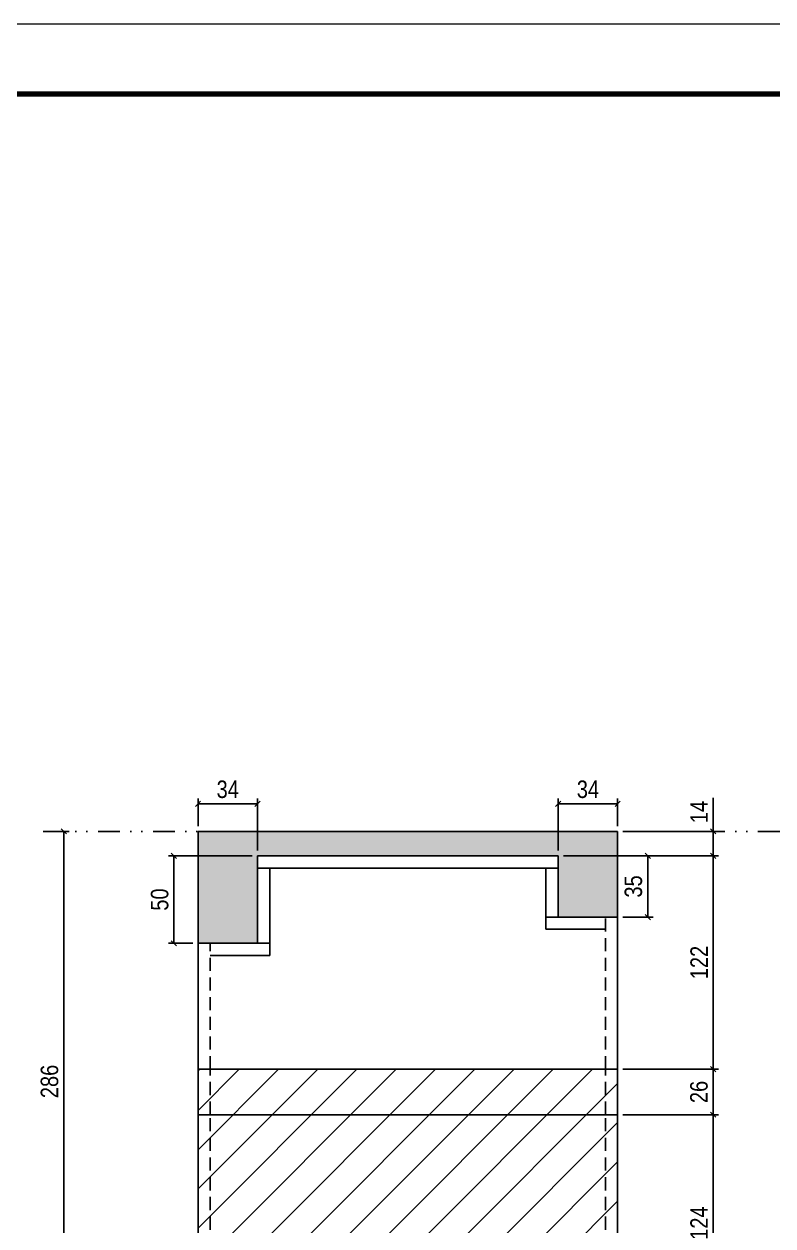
# Model space of a CAD drawing. Extents: x 808 to 7089, y -98 to 17032.
# Drawn here: x 1184 to 1612, y 11751 to 12438 of the extents above; entities that cross this region are included whole.
import ezdxf

# ---------------------------------------------------------------- set-up
doc = ezdxf.new("R2010")
doc.units = 0
for name, pattern in [('DASHED', [0.75, 0.5, -0.25]), ('DIVIDE2', [0.625, 0.25, -0.125, 0, -0.125, 0, -0.125]), ('HIDDEN', [0.375, 0.25, -0.125])]:
    doc.linetypes.add(name, pattern=pattern)
for name, color, linetype in [('COTA', 241, 'Continuous'), ('Nível', 160, 'Continuous'), ('Painéis', 200, 'Continuous'), ('SARR_2.2x7', 40, 'Continuous'), ('Sarrafo de Pressão', 42, 'HIDDEN')]:
    doc.layers.add(name, color=color, linetype=linetype)
for name, color, linetype, lineweight in [('Folhas', 255, 'Continuous', 9), ('REAPROVEITAMENTO', 251, 'Continuous', 9), ('SARRAFO DE PRESSAO', 251, 'DASHED', 9)]:
    doc.layers.add(name, color=color, linetype=linetype, lineweight=lineweight)
doc.styles.add('COTA TECNICA', font='techl___.ttf', dxfattribs={"height": 10})
doc.styles.add('COTA TECNICA-50', font='techl___.ttf', dxfattribs={"height": 10})
doc.dimstyles.new('COTA PAINEL-50', dxfattribs={"dimtxt": 10, "dimasz": 3, "dimexe": 3, "dimexo": 3, "dimgap": 3, "dimtad": 1, "dimdec": 1, "dimzin": 12, "dimdsep": 46, "dimtxsty": 'COTA TECNICA-50', "dimblk1": 'OBLIQUE', "dimblk2": 'OBLIQUE', "dimsah": 1, "dimcen": 0.9, "dimclrd": 4, "dimclre": 4, "dimclrt": 240, "dimadec": 1, "dimazin": 3, "dimtfac": 1, "dimtdec": 1, "dimtmove": 0, "dimatfit": 3, "dimfxl": 1, "dimtolj": 1, "dimtzin": 12, "dimarcsym": 0})
doc.dimstyles.new('PAINEL', dxfattribs={"dimtxt": 10, "dimasz": 3, "dimexe": 3, "dimexo": 3, "dimgap": 3, "dimtad": 1, "dimdec": 1, "dimzin": 12, "dimdsep": 46, "dimtxsty": 'COTA TECNICA', "dimblk1": 'OBLIQUE', "dimblk2": 'OBLIQUE', "dimsah": 1, "dimcen": 0.9, "dimclrd": 4, "dimclre": 4, "dimclrt": 240, "dimadec": 1, "dimazin": 3, "dimtfac": 1, "dimtdec": 1, "dimtmove": 0, "dimatfit": 3, "dimfxl": 1, "dimtolj": 1, "dimtzin": 12, "dimarcsym": 0})

# ---------------------------------------------------------------- blocks, each defined once
blk = doc.blocks.new('9999999999')
at = {"layer": 'Folhas'}
blk.add_lwpolyline([(98138.98, 34190.21), (99623.98, 34190.21), (99623.98, 35240.21), (98138.98, 35240.21)], close=True, dxfattribs=at)
at = {"layer": 'Folhas', "color": 30, "const_width": 3}
blk.add_lwpolyline([(98213.98, 34230.21), (99583.98, 34230.21), (99583.98, 35200.21), (98213.98, 35200.21)], close=True, dxfattribs=at)
blk = doc.blocks.new('_Oblique')
at = {"color": 0, "linetype": 'ByBlock', "lineweight": -2}
blk.add_line((-0.5, -0.5), (0.5, 0.5), dxfattribs=at)
blk = doc.blocks.new('*D1962')
at = {"layer": 'COTA', "color": 4, "lineweight": -2, "transparency": 16777216}
for p, q in [((1197.64, 11976.59), (1209.49, 11976.59)), ((1206.49, 11690.59), (1206.49, 11976.59)), ((1197.64, 11690.59), (1209.49, 11690.59))]:
    blk.add_line(p, q, dxfattribs=at)
at = {"layer": 'Defpoints', "color": 0, "transparency": 16777216}
for p in [(1194.64, 11976.59), (1206.49, 11976.59), (1194.64, 11690.59)]:
    blk.add_point(p, dxfattribs=at)
at = {"layer": 'COTA', "color": 4, "lineweight": -2, "transparency": 16777216, "xscale": 3, "yscale": 3, "zscale": 3}
for p, rotation in [((1206.49, 11976.59), 90), ((1206.49, 11690.59), 270)]:
    blk.add_blockref('_Oblique', p, dxfattribs=dict(at, rotation=rotation))
at = {"layer": 'COTA', "color": 240, "transparency": 16777216, "insert": (1198.37, 11833.59), "char_height": 10, "attachment_point": 5, "rotation": 90, "style": 'COTA TECNICA-50'}
blk.add_mtext('\\A1;286', dxfattribs=at)
blk = doc.blocks.new('*D1161')
at = {"layer": 'COTA', "color": 4, "linetype": 'ByBlock', "lineweight": -2, "transparency": 16777216}
for p, q in [((1526.26, 11814.59), (1580.91, 11814.59)), ((1577.91, 11690.59), (1577.91, 11814.59)), ((1526.26, 11690.59), (1580.91, 11690.59))]:
    blk.add_line(p, q, dxfattribs=at)
at = {"layer": 'Defpoints', "color": 0, "linetype": 'ByBlock', "transparency": 16777216}
for p in [(1523.26, 11814.59), (1577.91, 11814.59), (1523.26, 11690.59)]:
    blk.add_point(p, dxfattribs=at)
at = {"layer": 'COTA', "color": 4, "linetype": 'ByBlock', "lineweight": -2, "transparency": 16777216, "xscale": 3, "yscale": 3, "zscale": 3}
for p, rotation in [((1577.91, 11814.59), 90), ((1577.91, 11690.59), 270)]:
    blk.add_blockref('_Oblique', p, dxfattribs=dict(at, rotation=rotation))
at = {"layer": 'COTA', "color": 240, "linetype": 'ByBlock', "transparency": 16777216, "insert": (1569.83, 11752.59), "char_height": 10, "attachment_point": 5, "rotation": 90, "style": 'COTA TECNICA'}
blk.add_mtext('\\A1;124', dxfattribs=at)
blk = doc.blocks.new('*D1163')
at = {"layer": 'COTA', "color": 4, "linetype": 'ByBlock', "lineweight": -2, "transparency": 16777216}
for p, q in [((1526.26, 11814.59), (1580.91, 11814.59)), ((1577.91, 11690.59), (1577.91, 11814.59)), ((1526.26, 11690.59), (1580.91, 11690.59))]:
    blk.add_line(p, q, dxfattribs=at)
at = {"layer": 'Defpoints', "color": 0, "linetype": 'ByBlock', "transparency": 16777216}
for p in [(1523.26, 11814.59), (1577.91, 11814.59), (1523.26, 11690.59)]:
    blk.add_point(p, dxfattribs=at)
at = {"layer": 'COTA', "color": 4, "linetype": 'ByBlock', "lineweight": -2, "transparency": 16777216, "xscale": 3, "yscale": 3, "zscale": 3}
for p, rotation in [((1577.91, 11814.59), 90), ((1577.91, 11690.59), 270)]:
    blk.add_blockref('_Oblique', p, dxfattribs=dict(at, rotation=rotation))
at = {"layer": 'COTA', "color": 240, "linetype": 'ByBlock', "transparency": 16777216, "insert": (1569.83, 11752.59), "char_height": 10, "attachment_point": 5, "rotation": 90, "style": 'COTA TECNICA'}
blk.add_mtext('\\A1;124', dxfattribs=at)
blk = doc.blocks.new('*D1164')
at = {"layer": 'COTA', "color": 4, "lineweight": -2, "transparency": 16777216}
for p, q in [((1526.26, 11840.59), (1580.91, 11840.59)), ((1577.91, 11814.59), (1577.91, 11840.59)), ((1526.26, 11814.59), (1580.91, 11814.59))]:
    blk.add_line(p, q, dxfattribs=at)
at = {"layer": 'Defpoints', "color": 0, "transparency": 16777216}
for p in [(1523.26, 11840.59), (1577.91, 11840.59), (1523.26, 11814.59)]:
    blk.add_point(p, dxfattribs=at)
at = {"layer": 'COTA', "color": 4, "lineweight": -2, "transparency": 16777216, "xscale": 3, "yscale": 3, "zscale": 3}
for p, rotation in [((1577.91, 11840.59), 90), ((1577.91, 11814.59), 270)]:
    blk.add_blockref('_Oblique', p, dxfattribs=dict(at, rotation=rotation))
at = {"layer": 'COTA', "color": 240, "transparency": 16777216, "insert": (1569.8, 11827.59), "char_height": 10, "attachment_point": 5, "rotation": 90, "style": 'COTA TECNICA-50'}
blk.add_mtext('\\A1;26', dxfattribs=at)
blk = doc.blocks.new('*D1165')
at = {"layer": 'COTA', "color": 4, "lineweight": -2, "transparency": 16777216}
for p, q in [((1492.26, 11962.59), (1580.91, 11962.59)), ((1577.91, 11840.59), (1577.91, 11962.59)), ((1526.26, 11840.59), (1580.91, 11840.59))]:
    blk.add_line(p, q, dxfattribs=at)
at = {"layer": 'Defpoints', "color": 0, "transparency": 16777216}
for p in [(1489.26, 11962.59), (1577.91, 11962.59), (1523.26, 11840.59)]:
    blk.add_point(p, dxfattribs=at)
at = {"layer": 'COTA', "color": 4, "lineweight": -2, "transparency": 16777216, "xscale": 3, "yscale": 3, "zscale": 3}
for p, rotation in [((1577.91, 11962.59), 90), ((1577.91, 11840.59), 270)]:
    blk.add_blockref('_Oblique', p, dxfattribs=dict(at, rotation=rotation))
at = {"layer": 'COTA', "color": 240, "transparency": 16777216, "insert": (1569.85, 11901.59), "char_height": 10, "attachment_point": 5, "rotation": 90, "style": 'COTA TECNICA-50'}
blk.add_mtext('\\A1;122', dxfattribs=at)
blk = doc.blocks.new('*D1932')
at = {"layer": 'COTA', "color": 4, "lineweight": -2, "transparency": 16777216}
for p, q in [((1489.26, 11965.59), (1489.26, 11995.38)), ((1523.26, 11992.38), (1489.26, 11992.38)), ((1523.26, 11979.59), (1523.26, 11995.38))]:
    blk.add_line(p, q, dxfattribs=at)
at = {"layer": 'Defpoints', "color": 0, "transparency": 16777216}
for p in [(1489.26, 11992.38), (1523.26, 11976.59), (1489.26, 11962.59)]:
    blk.add_point(p, dxfattribs=at)
at = {"layer": 'COTA', "color": 4, "lineweight": -2, "transparency": 16777216, "xscale": 3, "yscale": 3, "zscale": 3, "rotation": 180}
blk.add_blockref('_Oblique', (1489.26, 11992.38), dxfattribs=at)
at = {"layer": 'COTA', "color": 4, "lineweight": -2, "transparency": 16777216, "xscale": 3, "yscale": 3, "zscale": 3}
blk.add_blockref('_Oblique', (1523.26, 11992.38), dxfattribs=at)
at = {"layer": 'COTA', "color": 240, "transparency": 16777216, "insert": (1506.26, 12000.6), "char_height": 10, "attachment_point": 5, "style": 'COTA TECNICA'}
blk.add_mtext('\\A1;34', dxfattribs=at)
blk = doc.blocks.new('*D1933')
at = {"layer": 'COTA', "color": 4, "lineweight": -2, "transparency": 16777216}
for p, q in [((1283.26, 11979.59), (1283.26, 11995.38)), ((1283.26, 11992.38), (1317.26, 11992.38)), ((1317.26, 11965.59), (1317.26, 11995.38))]:
    blk.add_line(p, q, dxfattribs=at)
at = {"layer": 'Defpoints', "color": 0, "transparency": 16777216}
for p in [(1317.26, 11992.38), (1283.26, 11976.59), (1317.26, 11962.59)]:
    blk.add_point(p, dxfattribs=at)
at = {"layer": 'COTA', "color": 4, "lineweight": -2, "transparency": 16777216, "xscale": 3, "yscale": 3, "zscale": 3, "rotation": 180}
blk.add_blockref('_Oblique', (1283.26, 11992.38), dxfattribs=at)
at = {"layer": 'COTA', "color": 4, "lineweight": -2, "transparency": 16777216, "xscale": 3, "yscale": 3, "zscale": 3}
blk.add_blockref('_Oblique', (1317.26, 11992.38), dxfattribs=at)
at = {"layer": 'COTA', "color": 240, "transparency": 16777216, "insert": (1300.26, 12000.6), "char_height": 10, "attachment_point": 5, "style": 'COTA TECNICA'}
blk.add_mtext('\\A1;34', dxfattribs=at)
blk = doc.blocks.new('*D1936')
at = {"layer": 'COTA', "color": 4, "lineweight": -2, "transparency": 16777216}
for p, q in [((1577.91, 11976.59), (1577.91, 11995.71)), ((1526.26, 11976.59), (1580.91, 11976.59)), ((1577.91, 11962.59), (1577.91, 11976.59)), ((1492.26, 11962.59), (1580.91, 11962.59))]:
    blk.add_line(p, q, dxfattribs=at)
at = {"layer": 'Defpoints', "color": 0, "transparency": 16777216}
for p in [(1523.26, 11976.59), (1577.91, 11976.59), (1489.26, 11962.59)]:
    blk.add_point(p, dxfattribs=at)
at = {"layer": 'COTA', "color": 4, "lineweight": -2, "transparency": 16777216, "xscale": 3, "yscale": 3, "zscale": 3}
for p, rotation in [((1577.91, 11976.59), 90), ((1577.91, 11962.59), 270)]:
    blk.add_blockref('_Oblique', p, dxfattribs=dict(at, rotation=rotation))
at = {"layer": 'COTA', "color": 240, "transparency": 16777216, "insert": (1569.83, 11987.65), "char_height": 10, "attachment_point": 5, "rotation": 90, "style": 'COTA TECNICA'}
blk.add_mtext('\\A1;14', dxfattribs=at)
blk = doc.blocks.new('*D1937')
at = {"layer": 'COTA', "color": 4, "lineweight": -2, "transparency": 16777216}
for p, q in [((1314.26, 11962.59), (1266.48, 11962.59)), ((1269.48, 11962.59), (1269.48, 11912.59)), ((1280.26, 11912.59), (1266.48, 11912.59))]:
    blk.add_line(p, q, dxfattribs=at)
at = {"layer": 'Defpoints', "color": 0, "transparency": 16777216}
for p in [(1317.26, 11962.59), (1269.48, 11912.59), (1283.26, 11912.59)]:
    blk.add_point(p, dxfattribs=at)
at = {"layer": 'COTA', "color": 4, "lineweight": -2, "transparency": 16777216, "xscale": 3, "yscale": 3, "zscale": 3}
for p, rotation in [((1269.48, 11962.59), 90), ((1269.48, 11912.59), 270)]:
    blk.add_blockref('_Oblique', p, dxfattribs=dict(at, rotation=rotation))
at = {"layer": 'COTA', "color": 240, "transparency": 16777216, "insert": (1261.37, 11937.59), "char_height": 10, "attachment_point": 5, "rotation": 90, "style": 'COTA TECNICA'}
blk.add_mtext('\\A1;50', dxfattribs=at)
blk = doc.blocks.new('*D1938')
at = {"layer": 'COTA', "color": 4, "lineweight": -2, "transparency": 16777216}
for p, q in [((1492.26, 11962.59), (1543.52, 11962.59)), ((1540.52, 11962.59), (1540.52, 11927.59)), ((1526.26, 11927.59), (1543.52, 11927.59))]:
    blk.add_line(p, q, dxfattribs=at)
at = {"layer": 'Defpoints', "color": 0, "transparency": 16777216}
for p in [(1489.26, 11962.59), (1523.26, 11927.59), (1540.52, 11927.59)]:
    blk.add_point(p, dxfattribs=at)
at = {"layer": 'COTA', "color": 4, "lineweight": -2, "transparency": 16777216, "xscale": 3, "yscale": 3, "zscale": 3}
for p, rotation in [((1540.52, 11962.59), 90), ((1540.52, 11927.59), 270)]:
    blk.add_blockref('_Oblique', p, dxfattribs=dict(at, rotation=rotation))
at = {"layer": 'COTA', "color": 240, "transparency": 16777216, "insert": (1532.3, 11945.09), "char_height": 10, "attachment_point": 5, "rotation": 90, "style": 'COTA TECNICA'}
blk.add_mtext('\\A1;35', dxfattribs=at)

msp = doc.modelspace()

# ---------------------------------------------------------------- hatches: boundary and pattern name
at = {"layer": 'COTA', "linetype": 'ByBlock'}
h = msp.add_hatch(dxfattribs=at)
h.set_pattern_fill('AR-CONC', color=256, scale=0.03)
h.set_pattern_definition([(50, (867.671, 3885.7625), (5.46554, -0.4781726), [0.5715, -6.2865]), (355, (867.671, 3885.7625), (-1.0573026, 5.7317054), [0.4572, -5.0292175]), (100.451445, (868.1265, 3885.7227), (4.4082374, 5.2535326), [0.4857003, -5.3427073]), (46.1842, (867.671, 3887.2865), (8.132371, -1.26127), [0.85725, -9.42975]), (96.63556, (868.349, 3887.1814), (7.122124, 7.422784), [0.728551, -8.014068]), (351.18415, (867.671, 3887.2865), (7.122124, 7.422784), [0.685799, -7.543792]), (21, (868.433, 3886.9055), (4.5484317, -3.067956), [0.5715, -6.2865]), (326, (868.433, 3886.9055), (1.854061, 5.525639), [0.4572, -5.0292]), (71.451445, (868.812, 3886.65), (6.4024926, 2.457683), [0.4857003, -5.342698]), (37.5, (867.671, 3885.7625), (0.0926581, 2.53665117), [0, -4.96824, 0, -5.1054, 0, -5.04825]), (7.5, (867.671, 3885.7625), (2.0045899, 3.0054172), [0, -2.91084, 0, -4.85394, 0, -1.92405]), (327.5, (865.9718, 3885.7625), (4.06771786, -0.1718623), [0, -1.905, 0, -5.9436, 0, -7.8867]), (317.5, (865.2098, 3885.7625), (4.4438754, 0.7627947), [0, -2.4765, 0, -3.94716, 0, -5.6007])])
h.paths.add_polyline_path([(1317.26, 11962.59), (1489.26, 11962.59), (1489.26, 11927.59), (1523.26, 11927.59), (1523.26, 11976.59), (1283.26, 11976.59), (1283.26, 11912.59), (1317.26, 11912.59)])
at = {"layer": 'REAPROVEITAMENTO', "linetype": 'ByBlock'}
h = msp.add_hatch(dxfattribs=at)
h.set_pattern_fill('ANSI31', color=256, scale=5, style=2)
h.set_pattern_definition([(45, (-2302.91, 2618.187), (-11.22532, 11.22532), [])])
h.paths.add_polyline_path([(1523.26, 11840.59), (1283.26, 11840.59), (1283.26, 11692.59), (1523.26, 11692.59)])

# ---------------------------------------------------------------- linework, layer by layer
at = {"layer": 'COTA', "linetype": 'ByBlock'}
for p, q in [((1283.26, 11912.59), (1283.26, 11976.59)), ((1283.26, 11976.59), (1523.26, 11976.59)), ((1523.26, 11927.59), (1523.26, 11976.59))]:
    msp.add_line(p, q, dxfattribs=at)
at = {"layer": 'Nível', "color": 4, "linetype": 'DIVIDE2', "ltscale": 50}
msp.add_line((1194.64, 11976.59), (2253.17, 11976.59), dxfattribs=at)
at = {"layer": 'Painéis'}
for p, q in [((1317.26, 11912.59), (1317.26, 11962.59)), ((1317.26, 11962.59), (1489.26, 11962.59)), ((1489.26, 11962.59), (1489.26, 11927.59)), ((1489.26, 11927.59), (1523.26, 11927.59)), ((1523.26, 11927.59), (1523.26, 11840.59)), ((1283.26, 11840.59), (1283.26, 11912.59)), ((1283.26, 11912.59), (1317.26, 11912.59)), ((1283.26, 11814.59), (1283.26, 11840.59)), ((1283.26, 11840.59), (1523.26, 11840.59)), ((1523.26, 11840.59), (1283.26, 11840.59)), ((1523.26, 11840.59), (1523.26, 11814.59))]:
    msp.add_line(p, q, dxfattribs=at)
msp.add_lwpolyline([(1523.26, 11814.59), (1283.26, 11814.59), (1283.26, 11692.59), (1523.26, 11692.59)], close=True, dxfattribs=at)
at = {"layer": 'SARR_2.2x7'}
for p, q in [((1317.26, 11955.59), (1489.26, 11955.59)), ((1324.26, 11912.59), (1324.26, 11955.59)), ((1482.26, 11927.59), (1482.26, 11955.59)), ((1482.26, 11927.59), (1489.26, 11927.59)), ((1482.26, 11927.59), (1482.26, 11920.59)), ((1482.26, 11920.59), (1516.26, 11920.59)), ((1324.26, 11912.59), (1317.26, 11912.59)), ((1324.26, 11912.59), (1324.26, 11905.59)), ((1324.26, 11905.59), (1290.26, 11905.59))]:
    msp.add_line(p, q, dxfattribs=at)
at = {"layer": 'Sarrafo de Pressão', "ltscale": 30}
for p, q in [((1516.26, 11840.59), (1516.26, 11927.59)), ((1290.26, 11840.59), (1290.26, 11912.59)), ((1290.26, 11814.59), (1290.26, 11840.59)), ((1516.26, 11814.59), (1516.26, 11840.59)), ((1290.26, 11692.59), (1290.26, 11814.59)), ((1516.26, 11692.59), (1516.26, 11814.59))]:
    msp.add_line(p, q, dxfattribs=at)

# ---------------------------------------------------------------- block references
at = {"layer": 'SARRAFO DE PRESSAO', "color": 6, "linetype": 'ByBlock'}
msp.add_blockref('9999999999', (-97330.81, -22802.03), dxfattribs=at)

# ---------------------------------------------------------------- dimensions: what is measured, and where the dimension line sits
at = {"layer": 'COTA'}
for base, p1, p2, picture, middle in [((1317.26, 11992.38), (1283.26, 11976.59), (1317.26, 11962.59), '*D1933', (1300.26, 12000.6)), ((1489.26, 11992.38), (1523.26, 11976.59), (1489.26, 11962.59), '*D1932', (1506.26, 12000.6))]:
    dim = msp.add_linear_dim(base=base, p1=p1, p2=p2, dimstyle='PAINEL', dxfattribs=at)
    dim.commit()
    dim.dimension.update_dxf_attribs({"geometry": picture, "text_midpoint": middle})
for base, p1, p2, dimstyle, picture, middle in [((1577.91, 11976.59), (1489.26, 11962.59), (1523.26, 11976.59), 'PAINEL', '*D1936', (1569.83, 11987.65)), ((1206.49, 11976.59), (1194.64, 11690.59), (1194.64, 11976.59), 'COTA PAINEL-50', '*D1962', (1198.37, 11833.59)), ((1269.48, 11912.59), (1317.26, 11962.59), (1283.26, 11912.59), 'PAINEL', '*D1937', (1261.37, 11937.59)), ((1577.91, 11962.59), (1523.26, 11840.59), (1489.26, 11962.59), 'COTA PAINEL-50', '*D1165', (1569.85, 11901.59)), ((1540.52, 11927.59), (1489.26, 11962.59), (1523.26, 11927.59), 'PAINEL', '*D1938', (1532.3, 11945.09)), ((1577.91, 11840.59), (1523.26, 11814.59), (1523.26, 11840.59), 'COTA PAINEL-50', '*D1164', (1569.8, 11827.59))]:
    dim = msp.add_linear_dim(base=base, p1=p1, p2=p2, angle=90, dimstyle=dimstyle, dxfattribs=at)
    dim.commit()
    dim.dimension.update_dxf_attribs({"geometry": picture, "text_midpoint": middle})
at = {"layer": 'COTA', "linetype": 'ByBlock'}
for picture in ['*D1161', '*D1163']:
    dim = msp.add_aligned_dim(p1=(1523.26, 11690.59), p2=(1523.26, 11814.59), distance=-54.64, dimstyle='PAINEL', dxfattribs=at)
    dim.commit()
    dim.dimension.update_dxf_attribs({"geometry": picture, "text_midpoint": (1569.83, 11752.59)})

doc.saveas('drawing.dxf')
